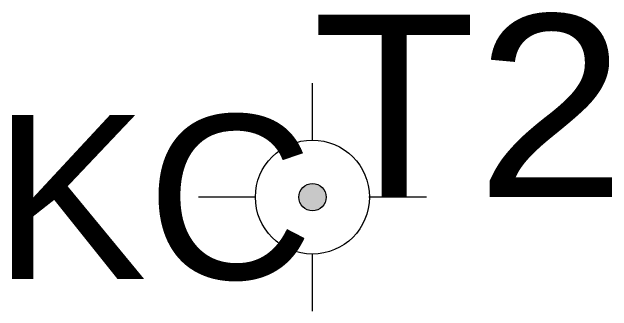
# Model space of a CAD drawing. Header units: metres. Extents: x 532174 to 552144, y 1836538 to 1851588.
# Drawn here: x 535521.19 to 535527.77, y 1837421.53 to 1837424.81 of the extents above; entities that cross this region are included whole.
import ezdxf
from ezdxf.enums import TextEntityAlignment as Align

# ---------------------------------------------------------------- set-up
doc = ezdxf.new("R2010")
doc.units = ezdxf.units.M
doc.header["$LTSCALE"] = 0.72
doc.layers.add('7', color=7, linetype='Continuous', lineweight=13)
doc.layers.add('9', color=7, linetype='Continuous')

msp = doc.modelspace()

# ---------------------------------------------------------------- hatches: boundary and pattern name
at = {"layer": '7'}
msp.add_hatch(color=256, dxfattribs=at).paths.add_polyline_path([(535524.4805, 1837422.6295, 1), (535524.4805, 1837422.9295, 1)])

# ---------------------------------------------------------------- linework, layer by layer
for p, q in [((535524.48, 1837423.4), (535524.48, 1837424.03)), ((535523.86, 1837422.78), (535523.23, 1837422.78)), ((535525.73, 1837422.78), (535525.1, 1837422.78)), ((535524.48, 1837421.53), (535524.48, 1837422.15))]:
    msp.add_line(p, q, dxfattribs=at)
for radius in [0.625, 0.15]:
    msp.add_circle((535524.4805, 1837422.7795), radius, dxfattribs=at)

# ---------------------------------------------------------------- texts
at = {"layer": '7', "width": 1.1}
msp.add_text('T2', height=2, dxfattribs=at).set_placement((535524.48, 1837422.78))
at = {"layer": '9', "width": 1.05}
msp.add_text('KC', height=1.8, dxfattribs=at).set_placement((535524.49, 1837421.88), align=Align.RIGHT)

doc.saveas('drawing.dxf')
